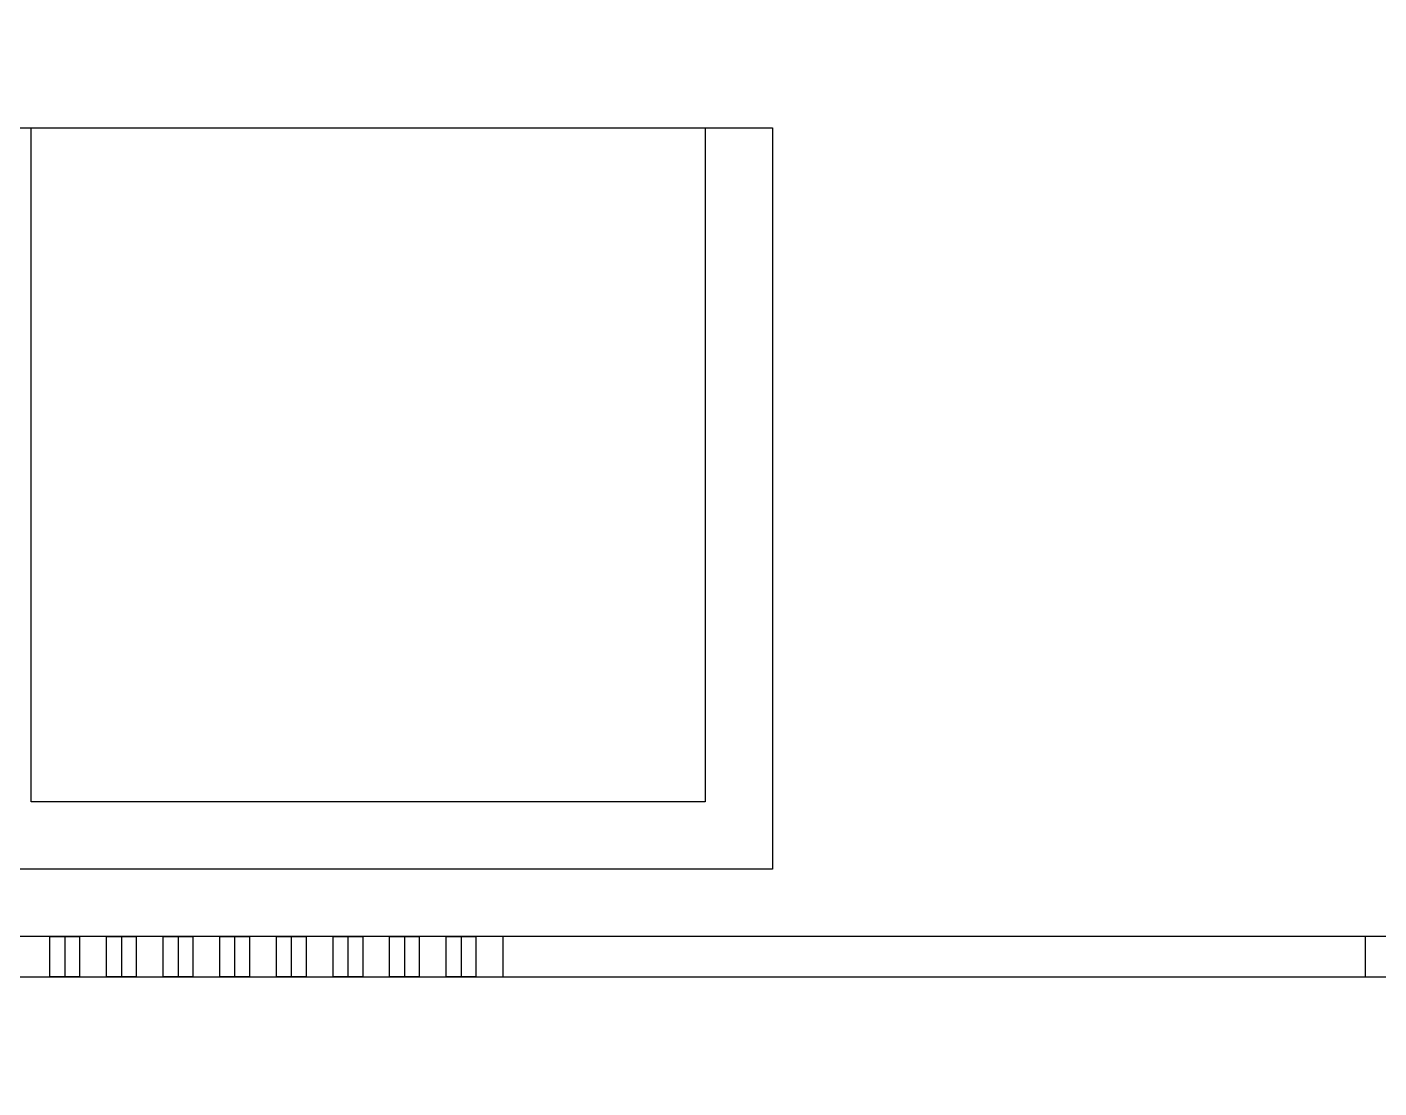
# Model space of a CAD drawing. Extents: x 11477420 to 23072185, y -28506554 to -14238804.
# Drawn here: x 11492014 to 11493017, y -14276682 to -14275895 of the extents above; entities that cross this region are included whole.
import ezdxf

# ---------------------------------------------------------------- set-up
doc = ezdxf.new("R2010")
doc.units = 0
doc.header["$LTSCALE"] = 50
doc.header["$MEASUREMENT"] = 0
doc.linetypes.add('DH-HID2', pattern=[1.2, 0.8, -0.4])
doc.layers.get('0').update_dxf_attribs({"linetype": 'CONTINUOUS'})
for name, color, linetype in [('03-WAL NEW', 3, 'CONTINUOUS'), ('1.천장.벽체선(내벽)', 3, 'CONTINUOUS'), ('3.기호.계단선', 30, 'CONTINUOUS'), ('FINISH', 6, 'CONTINUOUS'), ('FU-FURM', 251, 'DH-HID2')]:
    doc.layers.add(name, color=color, linetype=linetype)

# ---------------------------------------------------------------- blocks, each defined once
blk = doc.blocks.new('flooor2')
at = {"layer": '03-WAL NEW', "color": 8}
for p, q in [((11526431.1, -14276599.4), (11526431.1, -14276569.4)), ((11526431.1, -14276569.4), (11526453.1, -14276569.4)), ((11526453.1, -14276569.4), (11526453.1, -14276599.4)), ((11526473.1, -14276599.4), (11526473.1, -14276569.4)), ((11526473.1, -14276569.4), (11526495.1, -14276569.4)), ((11526495.1, -14276569.4), (11526495.1, -14276599.4)), ((11526515.1, -14276599.4), (11526515.1, -14276569.4)), ((11526515.1, -14276569.4), (11526537.1, -14276569.4)), ((11526537.1, -14276569.4), (11526537.1, -14276599.4)), ((11526557.1, -14276599.4), (11526557.1, -14276569.4)), ((11526557.1, -14276569.4), (11526579.1, -14276569.4)), ((11526579.1, -14276569.4), (11526579.1, -14276599.4)), ((11526599.1, -14276599.4), (11526599.1, -14276569.4)), ((11526599.1, -14276569.4), (11526621.1, -14276569.4)), ((11526621.1, -14276569.4), (11526621.1, -14276599.4)), ((11526641.1, -14276599.4), (11526641.1, -14276569.4)), ((11526641.1, -14276569.4), (11526663.1, -14276569.4)), ((11526663.1, -14276569.4), (11526663.1, -14276599.4)), ((11526683.1, -14276599.4), (11526683.1, -14276569.4)), ((11526683.1, -14276569.4), (11526705.1, -14276569.4)), ((11526705.1, -14276569.4), (11526705.1, -14276599.4)), ((11526725.1, -14276599.4), (11526725.1, -14276569.4)), ((11526725.1, -14276569.4), (11526747.1, -14276569.4)), ((11526747.1, -14276569.4), (11526747.1, -14276599.4)), ((11527407.1, -14276569.4), (11526767.1, -14276569.4)), ((11526767.1, -14276569.4), (11526767.1, -14276599.4)), ((11527407.1, -14276599.4), (11527407.1, -14276569.4)), ((11526453.1, -14276599.4), (11526431.1, -14276599.4)), ((11526495.1, -14276599.4), (11526473.1, -14276599.4)), ((11526537.1, -14276599.4), (11526515.1, -14276599.4)), ((11526579.1, -14276599.4), (11526557.1, -14276599.4)), ((11526621.1, -14276599.4), (11526599.1, -14276599.4)), ((11526663.1, -14276599.4), (11526641.1, -14276599.4)), ((11526705.1, -14276599.4), (11526683.1, -14276599.4)), ((11526747.1, -14276599.4), (11526725.1, -14276599.4)), ((11526767.1, -14276599.4), (11527407.1, -14276599.4))]:
    blk.add_line(p, q, dxfattribs=at)
at = {"layer": '03-WAL NEW', "color": 8, "ltscale": 10}
for p, q in [((11526442.1, -14276569.4), (11526442.1, -14276599.4)), ((11526484.1, -14276569.4), (11526484.1, -14276599.4)), ((11526526.1, -14276569.4), (11526526.1, -14276599.4)), ((11526568.1, -14276569.4), (11526568.1, -14276599.4)), ((11526610.1, -14276569.4), (11526610.1, -14276599.4)), ((11526652.1, -14276569.4), (11526652.1, -14276599.4)), ((11526694.1, -14276569.4), (11526694.1, -14276599.4)), ((11526736.1, -14276569.4), (11526736.1, -14276599.4))]:
    blk.add_line(p, q, dxfattribs=at)
at = {"layer": '1.천장.벽체선(내벽)', "ltscale": 30}
blk.add_line((11522196.1, -14276599.4), (11528738.1, -14276599.4), dxfattribs=at)
at = {"layer": 'FINISH', "color": 8, "ltscale": 10}
blk.add_line((11528878.7, -14276569.4), (11522058.6, -14276569.4), dxfattribs=at)
at = {"layer": 'FU-FURM', "color": 8, "ltscale": 30}
for p, q in [((11526367.1, -14275969.5), (11526967.1, -14275969.5)), ((11526417.1, -14276469.5), (11526417.1, -14275969.5)), ((11526417.1, -14275969.5), (11526917.1, -14275969.5)), ((11526917.1, -14275969.5), (11526917.1, -14276469.5)), ((11526967.1, -14275969.5), (11526967.1, -14276519.5)), ((11526917.1, -14276469.5), (11526417.1, -14276469.5)), ((11526967.1, -14276519.5), (11526367.1, -14276519.5))]:
    blk.add_line(p, q, dxfattribs=at)

msp = doc.modelspace()

# ---------------------------------------------------------------- linework, layer by layer
at = {"layer": '3.기호.계단선', "ltscale": 30}
msp.add_lwpolyline([(11486296.1, -14272844.4), (11486296.1, -14283399.4), (11487796.1, -14283399.4), (11487796.1, -14276599.4), (11494338.1, -14276599.4), (11494338.1, -14283399.4), (11495838.1, -14283399.4), (11495838.1, -14277399.4), (11503474.1, -14277399.4), (11503474.1, -14269794.4), (11497316.1, -14269794.4), (11497316.1, -14274394.4, -0.414214), (11496916.1, -14274794.4), (11493396.1, -14274794.4), (11493396.1, -14272844.4), (11489246.1, -14272844.4), (11489246.1, -14274794.4), (11488196.1, -14274794.4, -0.414214), (11487796.1, -14274394.4), (11487796.1, -14272844.4), (11486296.1, -14272844.4)], format="xyb", dxfattribs=at)

# ---------------------------------------------------------------- block references
msp.add_blockref('flooor2', (-34400, 0))

doc.saveas('drawing.dxf')
